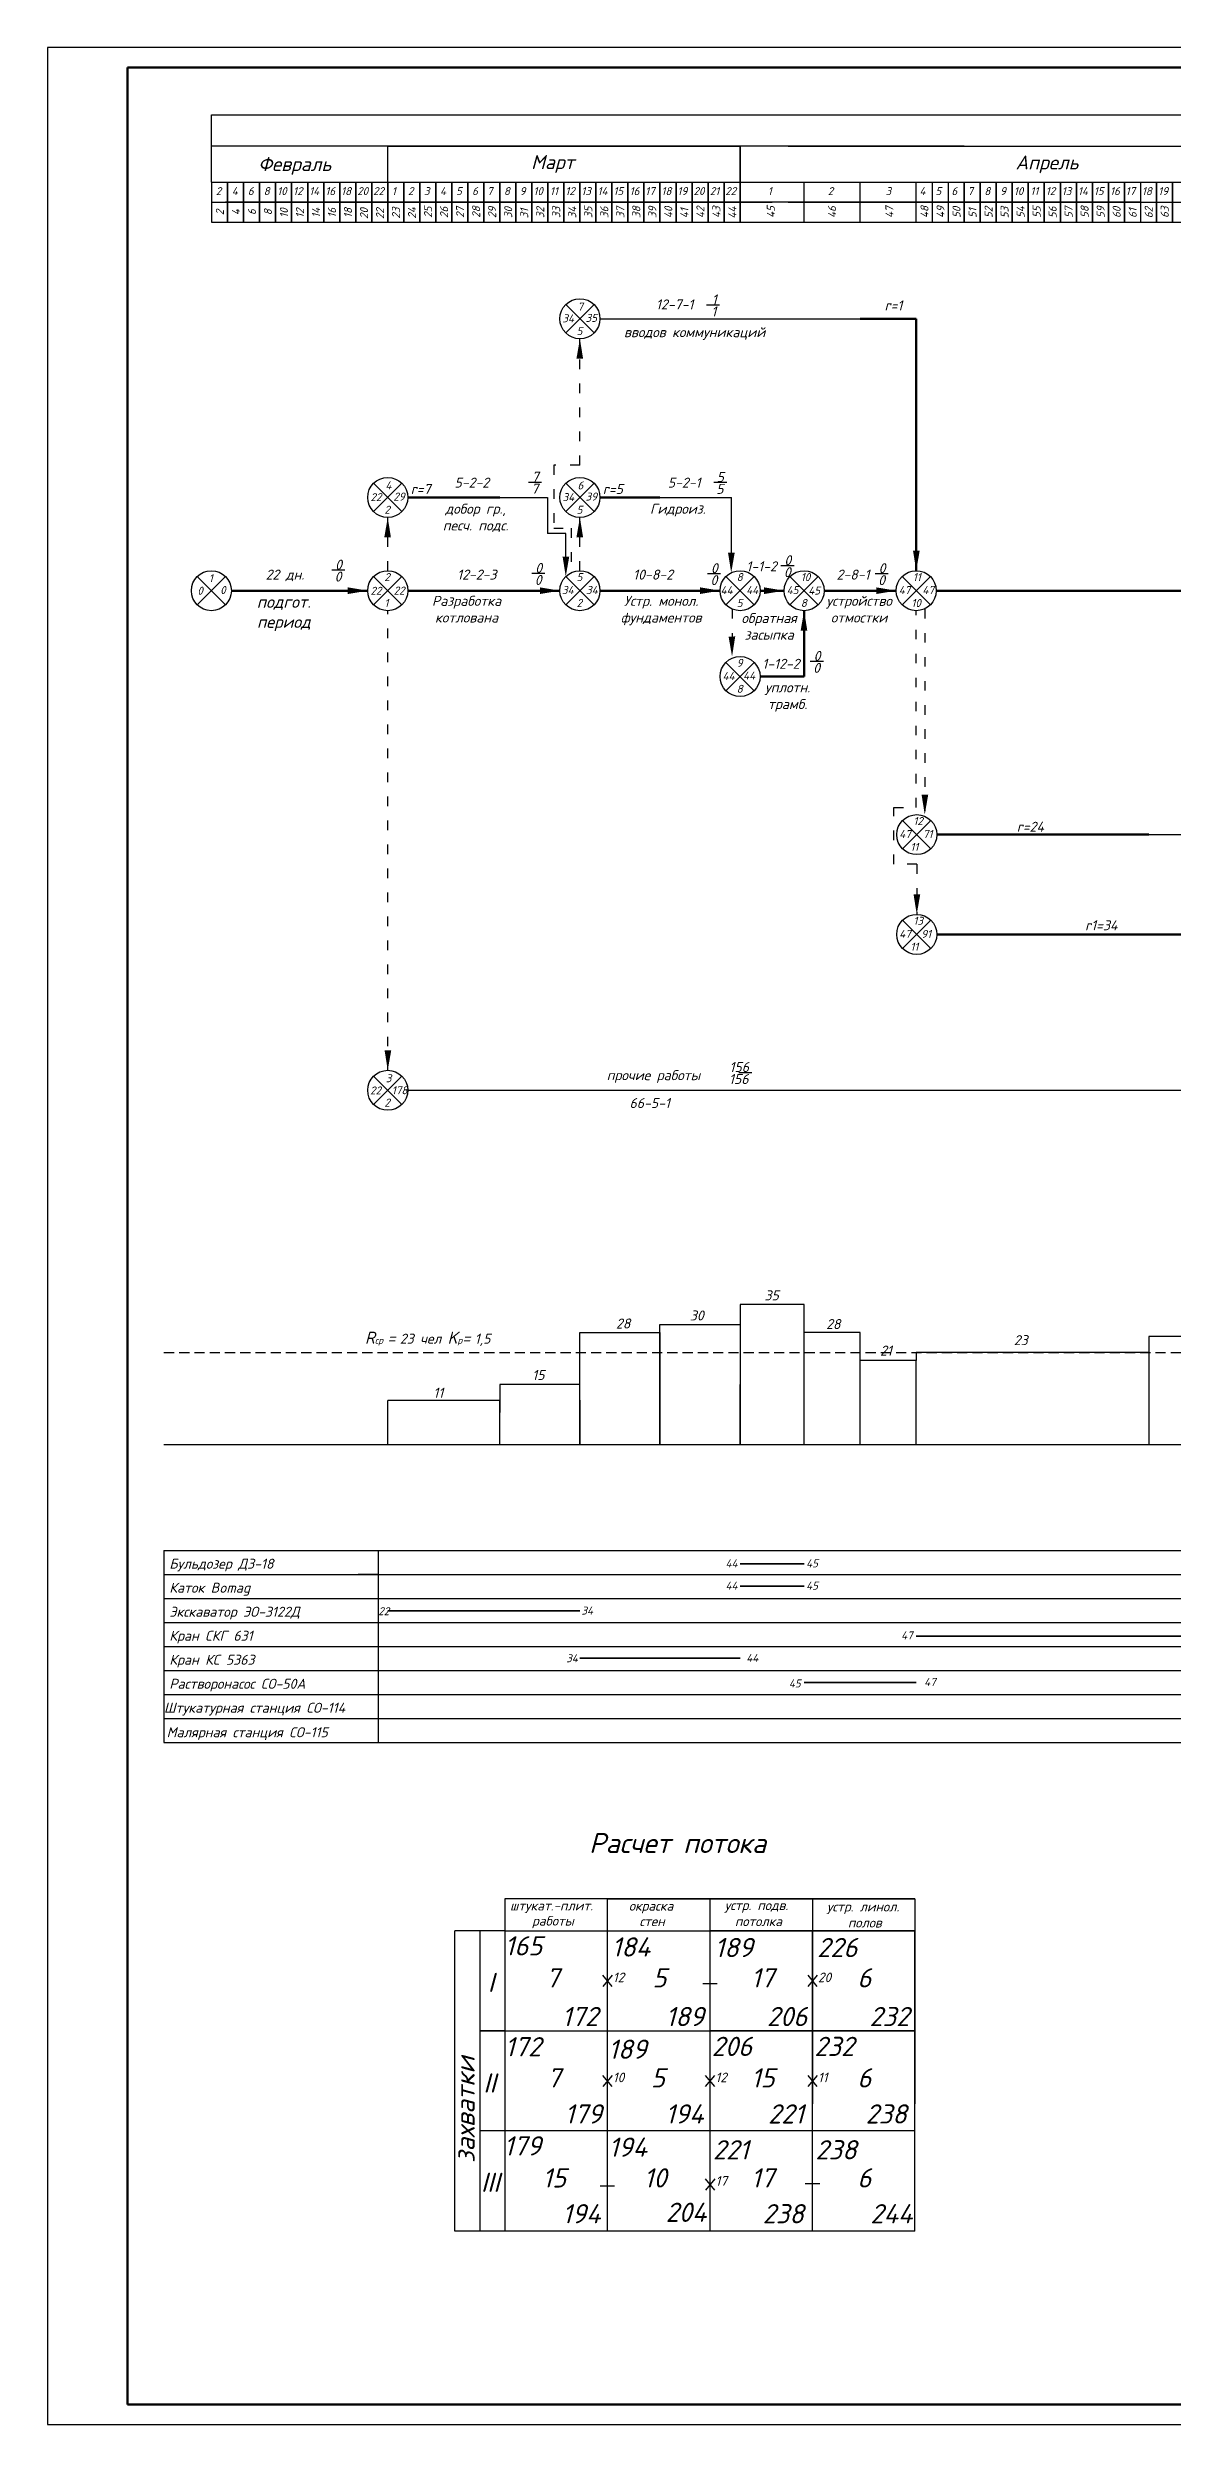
# Model space of a CAD drawing. Header units: millimetres. Extents: x -345369 to 252202, y 74562 to 424723.
# Drawn here: x -38149 to -10052, y 74562 to 133962 of the extents above; entities that cross this region are included whole.
import ezdxf

# ---------------------------------------------------------------- set-up
doc = ezdxf.new("R2010")
doc.units = ezdxf.units.MM
doc.linetypes.add('ACAD_ISO03W100', pattern=[30, 12, -18])
doc.linetypes.add('DASHEDX2', pattern=[38.1, 25.4, -12.7])
doc.layers.add('Основной [&]', color=7, linetype='Continuous', lineweight=18)
doc.layers.add('Рамка', color=7, linetype='Continuous', lineweight=25)
doc.styles.add('& 5_1', font='isocpeur.TTF', dxfattribs={"height": 5})
doc.styles.get("Standard").update_dxf_attribs({"font": 'isocpeur.TTF', "oblique": 15})
doc.styles.add('standart-наклонный', font='isocpeui.ttf', dxfattribs={"height": 3})

msp = doc.modelspace()

# ---------------------------------------------------------------- linework, layer by layer
at = {"color": 7, "lineweight": -2, "ltscale": 0.5}
for p, q in [((-34051.903141, 131500.284274), (-34051.903141, 132279.396232)), ((-29651.903141, 130601.790384), (-29651.903141, 131500.284274))]:
    msp.add_line(p, q, dxfattribs=at)
at = {"color": 7, "lineweight": 25, "ltscale": 0.5}
msp.add_line((-34051.903141, 132279.396232), (42121.15313, 132279.396232), dxfattribs=at)
at = {"color": 0, "lineweight": -2}
for p, q in [((-15251.903141, 131500.284274), (-34051.903141, 131500.284274)), ((-34051.903141, 130601.790384), (-34051.903141, 131500.284274)), ((-20851.903141, 130101.790384), (-33705.7906, 130101.790384)), ((-30211.626022, 129601.790384), (-26157.738564, 129601.790384)), ((-20211.626022, 129601.790384), (-16157.738564, 129601.790384))]:
    msp.add_line(p, q, dxfattribs=at)
for p, q in [((-29651.903141, 131500.284274), (-20851.903141, 131500.284274)), ((-20851.903141, 129601.790384), (-20851.903141, 131500.284274)), ((-20851.903141, 131500.284274), (-20851.903141, 130601.790384)), ((-34051.903141, 130601.790384), (-34051.903141, 129601.790384)), ((-34051.903141, 130601.790384), (-33651.903141, 130601.790384)), ((-34051.903141, 130101.790384), (-33651.903141, 130101.790384)), ((-33651.903141, 129601.790384), (-33651.903141, 130601.790384)), ((-33651.903141, 130601.790384), (-33651.903141, 129601.790384)), ((-33651.903141, 130601.790384), (-33251.903141, 130601.790384)), ((-33651.903141, 130101.790384), (-33251.903141, 130101.790384)), ((-33251.903141, 129601.790384), (-33251.903141, 130601.790384)), ((-33251.903141, 130601.790384), (-33251.903141, 129601.790384)), ((-33251.903141, 130601.790384), (-32851.903141, 130601.790384)), ((-33251.903141, 130101.790384), (-32851.903141, 130101.790384)), ((-32851.903141, 129601.790384), (-32851.903141, 130601.790384)), ((-32851.903141, 130601.790384), (-32851.903141, 129601.790384)), ((-32851.903141, 130601.790384), (-32451.903141, 130601.790384)), ((-32851.903141, 130101.790384), (-32451.903141, 130101.790384)), ((-32451.903141, 129601.790384), (-32451.903141, 130601.790384)), ((-32451.903141, 130601.790384), (-32451.903141, 129601.790384)), ((-32451.903141, 130601.790384), (-32051.903141, 130601.790384)), ((-32451.903141, 130101.790384), (-32051.903141, 130101.790384)), ((-32051.903141, 129601.790384), (-32051.903141, 130601.790384)), ((-32051.903141, 130601.790384), (-32051.903141, 129601.790384)), ((-32051.903141, 130601.790384), (-31651.903141, 130601.790384)), ((-32051.903141, 130101.790384), (-31651.903141, 130101.790384)), ((-31651.903141, 129601.790384), (-31651.903141, 130601.790384)), ((-31651.903141, 130601.790384), (-31651.903141, 129601.790384)), ((-31651.903141, 130601.790384), (-31251.903141, 130601.790384)), ((-31651.903141, 130101.790384), (-31251.903141, 130101.790384)), ((-31251.903141, 129601.790384), (-31251.903141, 130601.790384)), ((-31251.903141, 130601.790384), (-31251.903141, 129601.790384)), ((-31251.903141, 130601.790384), (-20851.903141, 130601.790384)), ((-31251.903141, 130101.790384), (-30851.903141, 130101.790384)), ((-30851.903141, 129601.790384), (-30851.903141, 130601.790384)), ((-30851.903141, 130601.790384), (-30851.903141, 129601.790384)), ((-30851.903141, 130601.790384), (-30451.903141, 130601.790384)), ((-30851.903141, 130101.790384), (-30451.903141, 130101.790384)), ((-30451.903141, 129601.790384), (-30451.903141, 130601.790384)), ((-30451.903141, 130601.790384), (-30451.903141, 129601.790384)), ((-30451.903141, 130101.790384), (-30051.903141, 130101.790384)), ((-30051.903141, 129601.790384), (-30051.903141, 130601.790384)), ((-30051.903141, 130601.790384), (-30051.903141, 129601.790384)), ((-30051.903141, 130101.790384), (-29651.903141, 130101.790384)), ((-29651.903141, 129601.790384), (-29651.903141, 130601.790384)), ((-29651.903141, 130601.790384), (-29651.903141, 129601.790384)), ((-29651.903141, 130101.790384), (-29251.903141, 130101.790384)), ((-29251.903141, 129601.790384), (-29251.903141, 130601.790384)), ((-29251.903141, 130601.790384), (-29251.903141, 129601.790384)), ((-29251.903141, 130101.790384), (-28851.903141, 130101.790384)), ((-28851.903141, 129601.790384), (-28851.903141, 130601.790384)), ((-28851.903141, 130601.790384), (-28851.903141, 129601.790384)), ((-28851.903141, 130101.790384), (-20851.903141, 130101.790384)), ((-28451.903141, 129601.790384), (-28451.903141, 130601.790384)), ((-28451.903141, 130601.790384), (-28451.903141, 129601.790384)), ((-28451.903141, 130101.790384), (-28051.903141, 130101.790384)), ((-28051.903141, 129601.790384), (-28051.903141, 130601.790384)), ((-28051.903141, 130601.790384), (-28051.903141, 129601.790384)), ((-28051.903141, 130101.790384), (-27651.903141, 130101.790384)), ((-27651.903141, 129601.790384), (-27651.903141, 130601.790384)), ((-27651.903141, 130601.790384), (-27651.903141, 129601.790384)), ((-27651.903141, 130101.790384), (-27251.903141, 130101.790384)), ((-27251.903141, 129601.790384), (-27251.903141, 130601.790384)), ((-27251.903141, 130601.790384), (-27251.903141, 129601.790384)), ((-27251.903141, 130101.790384), (-26851.903141, 130101.790384)), ((-26851.903141, 129601.790384), (-26851.903141, 130601.790384)), ((-26851.903141, 130601.790384), (-26851.903141, 129601.790384)), ((-26851.903141, 130101.790384), (-26451.903141, 130101.790384)), ((-26451.903141, 129601.790384), (-26451.903141, 130601.790384)), ((-26451.903141, 130601.790384), (-26451.903141, 129601.790384)), ((-26451.903141, 130101.790384), (-26051.903141, 130101.790384)), ((-26051.903141, 129601.790384), (-26051.903141, 130601.790384)), ((-26051.903141, 130601.790384), (-26051.903141, 129601.790384)), ((-26051.903141, 130101.790384), (-25651.903141, 130101.790384)), ((-25651.903141, 129601.790384), (-25651.903141, 130601.790384)), ((-25651.903141, 130601.790384), (-25651.903141, 129601.790384)), ((-25651.903141, 130101.790384), (-25251.903141, 130101.790384)), ((-25251.903141, 129601.790384), (-25251.903141, 130601.790384)), ((-25251.903141, 130601.790384), (-25251.903141, 129601.790384)), ((-25251.903141, 130101.790384), (-24851.903141, 130101.790384)), ((-24851.903141, 129601.790384), (-24851.903141, 130601.790384)), ((-24851.903141, 130601.790384), (-24851.903141, 129601.790384)), ((-24851.903141, 130101.790384), (-24451.903141, 130101.790384)), ((-24451.903141, 129601.790384), (-24451.903141, 130601.790384)), ((-24451.903141, 130601.790384), (-24451.903141, 129601.790384)), ((-24451.903141, 130101.790384), (-24051.903141, 130101.790384)), ((-24051.903141, 129601.790384), (-24051.903141, 130601.790384)), ((-24051.903141, 130601.790384), (-24051.903141, 129601.790384)), ((-24051.903141, 130101.790384), (-23651.903141, 130101.790384)), ((-23651.903141, 129601.790384), (-23651.903141, 130601.790384)), ((-23651.903141, 130601.790384), (-23651.903141, 129601.790384)), ((-23651.903141, 130101.790384), (-23251.903141, 130101.790384)), ((-23251.903141, 129601.790384), (-23251.903141, 130601.790384)), ((-23251.903141, 130601.790384), (-23251.903141, 129601.790384)), ((-23251.903141, 130101.790384), (-22851.903141, 130101.790384)), ((-22851.903141, 129601.790384), (-22851.903141, 130601.790384)), ((-22851.903141, 130601.790384), (-22851.903141, 129601.790384)), ((-22851.903141, 130101.790384), (-22451.903141, 130101.790384)), ((-22451.903141, 129601.790384), (-22451.903141, 130601.790384)), ((-22451.903141, 130601.790384), (-22451.903141, 129601.790384)), ((-22451.903141, 130101.790384), (-22051.903141, 130101.790384)), ((-22051.903141, 129601.790384), (-22051.903141, 130601.790384)), ((-22051.903141, 130601.790384), (-22051.903141, 129601.790384)), ((-22051.903141, 130101.790384), (-21651.903141, 130101.790384)), ((-21651.903141, 129601.790384), (-21651.903141, 130601.790384)), ((-21651.903141, 130601.790384), (-21651.903141, 129601.790384)), ((-21651.903141, 130101.790384), (-21251.903141, 130101.790384)), ((-21251.903141, 129601.790384), (-21251.903141, 130601.790384)), ((-21251.903141, 130601.790384), (-21251.903141, 129601.790384)), ((-21251.903141, 130101.790384), (-20851.903141, 130101.790384)), ((-20851.903141, 130601.790384), (-20851.903141, 129601.790384)), ((-20851.903141, 130601.790384), (-20851.903141, 129601.790384)), ((-20851.903141, 130101.790384), (-20451.903141, 130101.790384)), ((-20451.903141, 130101.790384), (-20051.903141, 130101.790384)), ((-19651.903141, 130101.790384), (-19251.903141, 130101.790384)), ((-19251.903141, 129601.790384), (-19251.903141, 130601.790384)), ((-19251.903141, 130101.790384), (-18851.903141, 130101.790384)), ((-17851.903141, 129601.790384), (-17851.903141, 130601.790384)), ((-16451.903141, 129601.790384), (-16451.903141, 130601.790384)), ((-16051.903141, 130601.790384), (-16051.903141, 129601.790384)), ((-15651.903141, 130601.790384), (-15651.903141, 129601.790384)), ((-15651.903141, 130101.790384), (-15251.903141, 130101.790384)), ((-15251.903141, 129601.790384), (-15251.903141, 130601.790384)), ((-15251.903141, 130601.790384), (-15251.903141, 129601.790384)), ((-15251.903141, 130101.790384), (-14851.903141, 130101.790384)), ((-14851.903141, 129601.790384), (-14851.903141, 130601.790384)), ((-14851.903141, 130601.790384), (-14851.903141, 129601.790384)), ((-14851.903141, 130101.790384), (-14451.903141, 130101.790384)), ((-14451.903141, 129601.790384), (-14451.903141, 130601.790384)), ((-14451.903141, 130601.790384), (-14451.903141, 129601.790384)), ((-14451.903141, 130101.790384), (-14051.903141, 130101.790384)), ((-14051.903141, 129601.790384), (-14051.903141, 130601.790384)), ((-14051.903141, 130601.790384), (-14051.903141, 129601.790384)), ((-14051.903141, 130101.790384), (-13651.903141, 130101.790384)), ((-13651.903141, 129601.790384), (-13651.903141, 130601.790384)), ((-13651.903141, 130601.790384), (-13651.903141, 129601.790384)), ((-13651.903141, 130101.790384), (-13251.903141, 130101.790384)), ((-13251.903141, 129601.790384), (-13251.903141, 130601.790384)), ((-13251.903141, 130601.790384), (-13251.903141, 129601.790384)), ((-13251.903141, 130101.790384), (-12851.903141, 130101.790384)), ((-12851.903141, 129601.790384), (-12851.903141, 130601.790384)), ((-12851.903141, 130601.790384), (-12851.903141, 129601.790384)), ((-12851.903141, 130101.790384), (-12451.903141, 130101.790384)), ((-12451.903141, 129601.790384), (-12451.903141, 130601.790384)), ((-12451.903141, 130601.790384), (-12451.903141, 129601.790384)), ((-12451.903141, 130101.790384), (-12051.903141, 130101.790384)), ((-12051.903141, 129601.790384), (-12051.903141, 130601.790384)), ((-12051.903141, 130601.790384), (-12051.903141, 129601.790384)), ((-34051.903141, 129601.790384), (-33651.903141, 129601.790384)), ((-33651.903141, 129601.790384), (-33251.903141, 129601.790384)), ((-33251.903141, 129601.790384), (-32851.903141, 129601.790384)), ((-32851.903141, 129601.790384), (-32451.903141, 129601.790384)), ((-32451.903141, 129601.790384), (-32051.903141, 129601.790384)), ((-32051.903141, 129601.790384), (-31651.903141, 129601.790384)), ((-31651.903141, 129601.790384), (-31251.903141, 129601.790384)), ((-31251.903141, 129601.790384), (-30851.903141, 129601.790384)), ((-30851.903141, 129601.790384), (-30451.903141, 129601.790384)), ((-30451.903141, 129601.790384), (-30051.903141, 129601.790384)), ((-30051.903141, 129601.790384), (-20851.903141, 129601.790384)), ((-26157.738564, 129601.790384), (-25757.738564, 129601.790384)), ((-25757.738564, 129601.790384), (-25357.738564, 129601.790384)), ((-25357.738564, 129601.790384), (-24957.738564, 129601.790384)), ((-24957.738564, 129601.790384), (-24557.738564, 129601.790384)), ((-24557.738564, 129601.790384), (-24157.738564, 129601.790384)), ((-24157.738564, 129601.790384), (-23757.738564, 129601.790384)), ((-23757.738564, 129601.790384), (-23357.738564, 129601.790384)), ((-23357.738564, 129601.790384), (-22957.738564, 129601.790384)), ((-22957.738564, 129601.790384), (-22557.738564, 129601.790384)), ((-22557.738564, 129601.790384), (-22157.738564, 129601.790384)), ((-22157.738564, 129601.790384), (-21757.738564, 129601.790384)), ((-21757.738564, 129601.790384), (-21357.738564, 129601.790384)), ((-21357.738564, 129601.790384), (-20957.738564, 129601.790384)), ((-14157.738564, 129601.790384), (-13757.738564, 129601.790384)), ((-13757.738564, 129601.790384), (-13357.738564, 129601.790384)), ((-13357.738564, 129601.790384), (-12957.738564, 129601.790384)), ((-12957.738564, 129601.790384), (-12557.738564, 129601.790384)), ((-12557.738564, 129601.790384), (-12157.738564, 129601.790384)), ((-24351.903141, 127184.379157), (-16451.903141, 127184.379157)), ((-21069.279933, 121337.411803), (-21069.279933, 122718.756441)), ((-25201.753661, 121814.167445), (-25661.834273, 121814.167445)), ((-25201.753661, 121242.496931), (-25201.753661, 121814.167445)), ((-24351.903141, 120388.707245), (-21338.921248, 120388.707245)), ((-15938.809919, 111799.205623), (2920.614126, 111799.205623)), ((-29151.903141, 107903.452114), (36879.284883, 107903.452114)), ((-20851.903141, 102547.890798), (-20851.903141, 100547.890798)), ((-19251.903141, 102547.890798), (-20851.903141, 102547.890798)), ((-19251.903141, 99047.890798), (-19251.903141, 102547.890798)), ((-19251.903141, 102347.890798), (-19251.903141, 102447.890798)), ((-17851.903141, 101847.890798), (-19251.903141, 101847.890798)), ((-17851.903141, 99047.890798), (-17851.903141, 101847.890798)), ((-8344.645342, 101748.080789), (-10638.809919, 101748.080789)), ((-10638.809919, 101748.080789), (-10638.809919, 101348.080789)), ((-16451.903141, 101147.890798), (-17851.903141, 101147.890798)), ((-10638.809919, 101348.080789), (-16451.903141, 101348.080789)), ((-16451.903141, 101348.080789), (-16451.903141, 101147.890798)), ((-16451.903141, 99047.890798), (-16451.903141, 101147.890798)), ((-10638.809919, 101348.080789), (-10638.809919, 99047.890798)), ((-24851.903141, 100547.890798), (-26851.903141, 100547.890798)), ((-26851.903141, 100547.890798), (-26851.903141, 99847.890798)), ((-20851.903141, 99047.890798), (-20851.903141, 100547.890798)), ((-20851.903141, 100547.890798), (-20851.903141, 99047.890798)), ((-26851.903141, 100147.890798), (-29651.903141, 100147.890798)), ((-26851.903141, 99047.890798), (-26851.903141, 100147.890798)), ((-26851.903141, 99047.890798), (-26851.903141, 99847.890798)), ((-35241.527304, 96400.745427), (-35241.527304, 91600.745427)), ((-35241.527304, 96400.745427), (43199.521579, 96400.745427)), ((-29888.361189, 96400.745427), (-29888.361189, 92800.745427)), ((-35241.527304, 95800.745427), (43199.521579, 95800.745427)), ((-29888.361189, 95800.745427), (-30388.361189, 95800.745427)), ((-35241.527304, 95200.745427), (43199.521579, 95200.745427)), ((-35241.527304, 94600.745427), (43199.521579, 94600.745427)), ((-35241.527304, 94000.745427), (43199.521579, 94000.745427)), ((-35241.527304, 93400.745427), (43199.521579, 93400.745427)), ((-35241.527304, 93400.745427), (43199.521579, 93400.745427)), ((-35241.527304, 92800.745427), (43199.521579, 92800.745427)), ((-35241.527304, 92800.745427), (43199.521579, 92800.745427)), ((-29888.361189, 92800.745427), (-29888.361189, 91600.745427)), ((-35241.527304, 92200.745427), (43199.521579, 92200.745427)), ((-35241.527304, 91600.745427), (43199.521579, 91600.745427))]:
    msp.add_line(p, q)
at = {"lineweight": 25}
for p, q in [((-19651.903141, 131500.284274), (42121.15313, 131500.284274)), ((-14051.903141, 131500.284274), (-5251.903141, 131500.284274)), ((-10451.903141, 131500.284274), (-1651.903141, 131500.284274)), ((-22051.903141, 130601.790384), (8521.15313, 130601.790384)), ((-19651.903141, 130101.790384), (-11651.903141, 130101.790384)), ((-18851.903141, 130101.790384), (-10851.903141, 130101.790384)), ((-12051.903141, 130101.790384), (-11651.903141, 130101.790384)), ((-11651.903141, 129601.790384), (-11651.903141, 130601.790384)), ((-11651.903141, 130601.790384), (-11651.903141, 129601.790384)), ((-11651.903141, 130101.790384), (-11251.903141, 130101.790384)), ((-11651.903141, 130101.790384), (-11251.903141, 130101.790384)), ((-11251.903141, 129601.790384), (-11251.903141, 130601.790384)), ((-11251.903141, 130601.790384), (-11251.903141, 129601.790384)), ((-11251.903141, 129601.790384), (-11251.903141, 130601.790384)), ((-11251.903141, 130601.790384), (-11251.903141, 129601.790384)), ((-11251.903141, 130101.790384), (-10851.903141, 130101.790384)), ((-11251.903141, 130101.790384), (-10851.903141, 130101.790384)), ((-10851.903141, 130601.790384), (-10851.903141, 129601.790384)), ((-10851.903141, 130101.790384), (-10451.903141, 130101.790384)), ((-10451.903141, 129601.790384), (-10451.903141, 130601.790384)), ((-10451.903141, 130601.790384), (-10451.903141, 129601.790384)), ((-10451.903141, 130101.790384), (-10051.903141, 130101.790384)), ((-10051.903141, 129601.790384), (-10051.903141, 130601.790384)), ((-10051.903141, 130601.790384), (-10051.903141, 129601.790384)), ((-10051.903141, 130101.790384), (-9651.903141, 130101.790384)), ((-20851.903141, 129601.790384), (-10851.903141, 129601.790384)), ((-12157.738564, 129601.790384), (-11757.738564, 129601.790384)), ((-11757.738564, 129601.790384), (-11357.738564, 129601.790384)), ((-11357.738564, 129601.790384), (-10957.738564, 129601.790384)), ((-11357.738564, 129601.790384), (-10957.738564, 129601.790384)), ((-11224.959412, 129601.790384), (2321.15313, 129601.790384)), ((-10957.738564, 129601.790384), (-10557.738564, 129601.790384)), ((-10957.738564, 129601.790384), (-10557.738564, 129601.790384)), ((-10557.738564, 129601.790384), (-10157.738564, 129601.790384)), ((-10157.738564, 129601.790384), (-8851.903141, 129601.790384)), ((-16482.804073, 87693.786633), (-26729.7432, 87693.786633)), ((-24168.008418, 87693.786633), (-26729.7432, 87693.786633)), ((-26729.7432, 87693.786633), (-26729.7432, 79396.216483)), ((-26729.7432, 87693.786633), (-26729.7432, 79396.216483)), ((-24168.008418, 87693.786633), (-24168.008418, 79396.216483)), ((-24168.008418, 87693.786633), (-16482.804073, 87693.786633)), ((-21606.273637, 87693.786633), (-21606.273637, 83011.273842)), ((-19044.538855, 87693.786633), (-19044.538855, 82573.896162)), ((-16482.804073, 87693.786633), (-16482.804073, 82573.896162)), ((-26729.7432, 86896.216483), (-27972.48879, 86896.216483)), ((-26729.7432, 86896.216483), (-27972.48879, 86896.216483)), ((-27972.48879, 79396.216483), (-27972.48879, 86896.216483)), ((-27351.115995, 86896.216483), (-27351.115995, 79396.216483)), ((-26729.7432, 86896.216483), (-26729.7432, 84396.216483)), ((-16482.804073, 86896.216483), (-21606.273637, 86896.216483)), ((-21606.273637, 86896.216483), (-21606.273637, 84396.216483)), ((-19044.538855, 84396.216483), (-19044.538855, 86896.216483)), ((-16482.804073, 84396.216483), (-16482.804073, 86896.216483)), ((-24285.580089, 85786.280106), (-24054.65788, 85506.152859)), ((-24050.436748, 85786.280106), (-24281.358956, 85506.152859)), ((-21785.681899, 85579.782084), (-21422.644242, 85579.782084)), ((-19162.110525, 85786.280106), (-18931.188317, 85506.152859)), ((-18926.967185, 85786.280106), (-19157.889393, 85506.152859)), ((-26729.7432, 84396.216483), (-27351.115995, 84396.216483)), ((-27351.115995, 84396.216483), (-26729.7432, 84396.216483)), ((-26729.7432, 84396.216483), (-16482.804073, 84396.216483)), ((-16482.804073, 84396.216483), (-21606.273637, 84396.216483)), ((-21606.273637, 84396.216483), (-21606.273637, 81896.216483)), ((-19044.538855, 81896.216483), (-19044.538855, 84396.216483)), ((-16482.804073, 81896.216483), (-16482.804073, 84396.216483)), ((-24285.580089, 83286.280106), (-24054.65788, 83006.152859)), ((-24050.436748, 83286.280106), (-24281.358956, 83006.152859)), ((-21723.845307, 83286.280106), (-21492.923098, 83006.152859)), ((-21488.701966, 83286.280106), (-21719.624175, 83006.152859)), ((-19162.110525, 83286.280106), (-18931.188317, 83006.152859)), ((-18926.967185, 83286.280106), (-19157.889393, 83006.152859)), ((-26729.7432, 81896.216483), (-27351.115995, 81896.216483)), ((-16482.804073, 81896.216483), (-26729.7432, 81896.216483)), ((-21606.273637, 81896.216483), (-21606.273637, 79396.216483)), ((-19044.538855, 79396.216483), (-19044.538855, 81896.216483)), ((-16482.804073, 79396.216483), (-16482.804073, 81896.216483)), ((-24349.527247, 80525.189259), (-23986.489589, 80525.189259)), ((-21719.624175, 80700.577084), (-21488.701966, 80420.449837)), ((-21484.480834, 80700.577084), (-21715.403043, 80420.449837)), ((-19223.947118, 80579.782084), (-18860.90946, 80579.782084)), ((-16482.804073, 79396.216483), (-27972.48879, 79396.216483)), ((-26729.7432, 79396.216483), (-27351.115995, 79396.216483))]:
    msp.add_line(p, q, dxfattribs=at)
at = {"color": 0, "lineweight": 25}
for p, q in [((-11651.903141, 130101.790384), (-24505.7906, 130101.790384)), ((-10851.903141, 130101.790384), (-23705.7906, 130101.790384)), ((-29651.903141, 99061.890798), (-29651.903141, 99847.890798)), ((-29651.903141, 99047.890798), (-29651.903141, 99061.890798))]:
    msp.add_line(p, q, dxfattribs=at)
at = {"color": 7}
for p, q in [((-25205.456532, 126830.825767), (-24498.349751, 127537.932548)), ((-25205.456532, 127537.932548), (-24498.349751, 126830.825767)), ((-21361.595955, 127525.889238), (-21688.780666, 127525.889238)), ((-30005.456532, 122365.203051), (-29298.349751, 123072.309832)), ((-30005.456532, 123072.309832), (-29298.349751, 122365.203051)), ((-25809.868011, 123095.791273), (-26137.052722, 123095.791273)), ((-25205.456532, 122365.203051), (-24498.349751, 123072.309832)), ((-25205.456532, 123072.309832), (-24498.349751, 122365.203051)), ((-21182.769113, 123091.462463), (-21509.953824, 123091.462463)), ((-34411.291954, 120035.153854), (-33704.185173, 120742.260635)), ((-34411.291954, 120742.260635), (-33704.185173, 120035.153854)), ((-30724.50081, 120899.499918), (-31051.685521, 120899.499918)), ((-30005.456532, 120035.153854), (-29298.349751, 120742.260635)), ((-30005.456532, 120742.260635), (-29298.349751, 120035.153854)), ((-25725.82239, 120815.466713), (-26053.007101, 120815.466713)), ((-25205.456532, 120035.153854), (-24498.349751, 120742.260635)), ((-25205.456532, 120742.260635), (-24498.349751, 120035.153854)), ((-21337.093859, 120809.941753), (-21664.278571, 120809.941753)), ((-21205.456532, 120035.153854), (-20498.349751, 120742.260635)), ((-21205.456532, 120742.260635), (-20498.349751, 120035.153854)), ((-19503.659536, 121009.4095), (-19830.844247, 121009.4095)), ((-19605.456532, 120035.153854), (-18898.349751, 120742.260635)), ((-19605.456532, 120742.260635), (-18898.349751, 120035.153854)), ((-17148.588818, 120809.941753), (-17475.773529, 120809.941753)), ((-16805.456532, 120035.153854), (-16098.349751, 120742.260635)), ((-16805.456532, 120742.260635), (-16098.349751, 120035.153854)), ((-21205.456532, 117889.73294), (-20498.349751, 118596.839721)), ((-21205.456532, 118596.839721), (-20498.349751, 117889.73294)), ((-18771.418906, 118618.289143), (-19098.603617, 118618.289143)), ((-16792.36331, 113938.814235), (-16085.256529, 114645.921017)), ((-16792.36331, 114645.921017), (-16085.256529, 113938.814235)), ((-16792.36331, 111445.652232), (-16085.256529, 112152.759013)), ((-16792.36331, 112152.759013), (-16085.256529, 111445.652232)), ((-30005.456532, 107549.898723), (-29298.349751, 108257.005504)), ((-30005.456532, 108257.005504), (-29298.349751, 107549.898723)), ((-20557.454609, 108343.848815), (-20884.63932, 108343.848815))]:
    msp.add_line(p, q, dxfattribs=at)
at = {"color": 7, "lineweight": 50, "ltscale": 0.5}
for p, q in [((-17851.903141, 127184.379157), (-16451.903141, 127184.379157)), ((-16451.903141, 127184.379157), (-16451.903141, 120888.707245)), ((-29151.903141, 122718.756441), (-26851.903141, 122718.756441)), ((-24351.903141, 122718.756441), (-22851.903141, 122718.756441)), ((-15938.809919, 114292.367626), (-10638.809919, 114292.367626)), ((-15938.817846, 111796.390125), (-8344.645342, 111799.205623))]:
    msp.add_line(p, q, dxfattribs=at)
at = {"color": 7, "linetype": 'ACAD_ISO03W100', "ltscale": 20}
for p, q in [((-24851.903141, 123525.542316), (-24851.903141, 126684.379157)), ((-24851.903141, 123525.542316), (-25507.404957, 123525.542316)), ((-25507.404957, 123525.542316), (-25507.404957, 121952.040288)), ((-29651.903141, 120888.707245), (-29651.903141, 122218.756441)), ((-25507.404957, 121952.040288), (-25072.946951, 121952.040288)), ((-25072.946951, 121952.040288), (-25072.946951, 120837.19318)), ((-24851.903141, 120888.707245), (-24851.903141, 122218.756441)), ((-29650.484335, 108403.452114), (-29650.484335, 119888.709258)), ((-16451.84956, 114974.410784), (-16451.84956, 119888.707247)), ((-16238.809919, 119930.279617), (-16238.809919, 114792.367626)), ((-17008.240562, 113553.694211), (-17008.240562, 114974.410784)), ((-17008.240562, 114974.410784), (-16453.268365, 114974.410784)), ((-16438.809919, 113553.694211), (-17008.240562, 113553.694211)), ((-16438.809919, 113553.694211), (-16438.809919, 112299.205623))]:
    msp.add_line(p, q, dxfattribs=at)
at = {"color": 7, "lineweight": 25}
for p, q in [((-29151.903141, 122718.756441), (-25661.834273, 122718.756441)), ((-25661.834273, 122718.756441), (-25661.834273, 121814.167445)), ((-24351.903141, 122718.756441), (-21069.279933, 122718.756441)), ((-14351.903141, 114292.537684), (4803.687221, 114292.537684))]:
    msp.add_line(p, q, dxfattribs=at)
at = {"color": 1, "lineweight": 50}
for p, q in [((-33557.738564, 120388.707245), (-30151.903141, 120388.707245)), ((-29151.903141, 120388.707245), (-25351.903141, 120388.707245)), ((-24351.903141, 120388.707245), (-21338.921248, 120388.707245)), ((-20351.903141, 120388.707245), (-19751.903141, 120388.707245)), ((-18751.903141, 120388.707245), (-16951.903141, 120388.707245)), ((-15951.903141, 120388.707245), (2421.15313, 120388.707245)), ((-19251.903141, 118243.286331), (-19251.903141, 119888.707245)), ((-20351.903141, 118243.286331), (-19251.903141, 118243.286331))]:
    msp.add_line(p, q, dxfattribs=at)
at = {"color": 7, "lineweight": 50}
msp.add_line((-30556.470523, 120388.707245), (-30151.903141, 120388.707245), dxfattribs=at)
at = {"color": 1, "linetype": 'ACAD_ISO03W100', "ltscale": 20}
msp.add_line((-21051.903141, 119930.449675), (-21051.903141, 118743.286331), dxfattribs=at)
at = {"color": 7, "linetype": 'DASHEDX2', "lineweight": 25, "ltscale": 10}
msp.add_line((-35241.527304, 101348.080789), (43199.521579, 101348.080789), dxfattribs=at)
at = {"color": 7, "lineweight": -2}
msp.add_line((-35241.527304, 99047.890798), (43199.521579, 99047.890798), dxfattribs=at)
at = {"color": 0, "lineweight": 35}
msp.add_line((-29651.903141, 94894.74318), (-24851.903141, 94894.74318), dxfattribs=at)
at = {"color": 7}
for centre in [(-24851.903141, 127184.379157), (-29651.903141, 122718.756441), (-24851.903141, 122718.756441), (-34057.738564, 120388.707245), (-29651.903141, 120388.707245), (-24851.903141, 120388.707245), (-20851.903141, 120388.707245), (-19251.903141, 120388.707245), (-16451.903141, 120388.707245), (-20851.903141, 118243.286331), (-16438.809919, 114292.367626), (-16438.809919, 111799.205623), (-29651.903141, 107903.452114)]:
    msp.add_circle(centre, 500, dxfattribs=at)
for points in [[(-24772.233296, 126183.525717), (-24938.978728, 126184.760007), (-24851.903141, 126684.379157)], [(-29572.233296, 121717.903001), (-29738.978728, 121719.137291), (-29651.903141, 122218.756441)], [(-24772.233296, 121717.903001), (-24938.978728, 121719.137291), (-24851.903141, 122218.756441)], [(-25285.126377, 121243.114076), (-25118.380945, 121241.879785), (-25205.456532, 120742.260635)], [(-21152.652649, 121338.028948), (-20985.907217, 121336.794658), (-21072.982804, 120837.175507)], [(-16531.572987, 121389.560685), (-16364.827555, 121388.326395), (-16451.903141, 120888.707245)], [(-30652.153141, 120472.082245), (-30652.153141, 120305.332245), (-30151.903141, 120388.707245)], [(-25852.153141, 120472.082245), (-25852.153141, 120305.332245), (-25351.903141, 120388.707245)], [(-21852.153141, 120472.082245), (-21852.153141, 120305.332245), (-21351.903141, 120388.707245)], [(-20252.153141, 120472.082245), (-20252.153141, 120305.332245), (-19751.903141, 120388.707245)], [(-17452.153141, 120472.082245), (-17452.153141, 120305.332245), (-16951.903141, 120388.707245)], [(-19172.233296, 119387.853804), (-19338.978728, 119389.088094), (-19251.903141, 119888.707245)], [(-20972.233296, 119244.139771), (-21138.978728, 119242.905481), (-21051.903141, 118743.286331)], [(-16318.479765, 115293.221066), (-16151.734333, 115291.986776), (-16238.809919, 114792.367626)], [(-16518.479765, 112800.059063), (-16351.734333, 112798.824773), (-16438.809919, 112299.205623)], [(-29731.572987, 108904.305554), (-29564.827555, 108903.071264), (-29651.903141, 108403.452114)]]:
    msp.add_solid(points, dxfattribs=at)
at = {"layer": 'Основной [&]', "lineweight": 25}
for p, q in [((-24851.903141, 99047.890798), (-24851.903141, 101847.890798)), ((-24851.903141, 101847.890798), (-22851.903141, 101847.890798)), ((-22851.903141, 99047.890798), (-22851.903141, 102047.890798)), ((-22851.903141, 102047.890798), (-20851.903141, 102047.890798)), ((-22851.903141, 101847.890798), (-22851.903141, 99047.890798)), ((-20851.903141, 102047.890798), (-20851.903141, 99047.890798)), ((-20851.903141, 99047.890798), (-20851.903141, 100447.890798)), ((-29651.903141, 99061.890798), (-29651.903141, 100147.890798)), ((-24851.903141, 100161.890798), (-24851.903141, 99047.890798)), ((-24851.903141, 99047.890798), (-24851.903141, 99080.890798)), ((-24851.903141, 99047.890798), (-24851.903141, 99075.890798)), ((-22851.903141, 99047.890798), (-22851.750674, 99079.890435)), ((-26729.7432, 86896.216483), (-16482.804073, 86896.216483))]:
    msp.add_line(p, q, dxfattribs=at)
at = {"layer": 'Основной [&]', "lineweight": 35}
for p, q in [((-20851.903141, 96066.504766), (-19251.903141, 96066.504766)), ((-20851.903141, 95509.248831), (-19251.903141, 95509.248831)), ((-16451.903141, 94259.026431), (2921.15313, 94259.026431)), ((-24851.903141, 93715.867691), (-20851.903141, 93715.867691)), ((-19251.903141, 93107.060868), (-16451.903141, 93107.060868))]:
    msp.add_line(p, q, dxfattribs=at)
at = {"layer": 'Рамка', "color": 0, "linetype": 'Continuous', "lineweight": 30}
for p, q in [((45950.893395, 133962.153388), (-38149.106605, 133962.153388)), ((-38149.106605, 133962.153388), (-38149.106605, 74562.153388)), ((-38149.106605, 74562.153388), (45950.893395, 74562.153388))]:
    msp.add_line(p, q, dxfattribs=at)
at = {"layer": 'Рамка', "color": 0, "linetype": 'Continuous', "lineweight": 50}
for p, q in [((-36149.106605, 133462.153388), (-36149.106605, 75062.153388)), ((45450.893395, 133462.153388), (-36149.106605, 133462.153388)), ((-36149.106605, 75062.153388), (45450.893395, 75062.153388))]:
    msp.add_line(p, q, dxfattribs=at)

# ---------------------------------------------------------------- texts
at = {"lineweight": -2, "style": 'standart-наклонный'}
for s, p in [('2', (-33947.099719, 130273.940598)), ('4', (-33548.614871, 130273.940598)), ('6', (-33145.811841, 130273.940598)), ('8', (-32751.569416, 130273.940598)), ('10', (-32413.766386, 130273.940598)), ('12', (-32017.326992, 130273.940598)), ('14', (-31613.463356, 130273.940598)), ('16', (-31211.417901, 130273.940598)), ('18', (-30817.326992, 130273.940598)), ('20', (-30416.039113, 130273.940598)), ('22', (-30019.599719, 130273.940598)), ('1', (-29549.372447, 130273.940598)), ('2', (-29147.099719, 130273.940598)), ('3', (-28747.023962, 130273.940598)), ('4', (-28348.614871, 130273.940598)), ('5', (-27946.417901, 130273.940598)), ('6', (-27545.811841, 130273.940598)), ('7', (-27171.872447, 130273.940598)), ('8', (-26751.569416, 130273.940598)), ('9', (-26357.326992, 130273.940598)), ('10', (-26013.766386, 130273.940598)), ('11', (-25601.114871, 130273.940598)), ('12', (-25217.326992, 130273.940598)), ('13', (-24817.251234, 130273.940598)), ('14', (-24413.463356, 130273.940598)), ('15', (-24016.645174, 130273.940598)), ('16', (-23611.417901, 130273.940598)), ('17', (-23221.796689, 130273.940598)), ('18', (-22817.326992, 130273.940598)), ('19', (-22417.175477, 130273.940598)), ('20', (-22016.039113, 130273.940598)), ('21', (-21607.564165, 130273.940598)), ('22', (-21223.776286, 130273.940598)), ('1', (-20160.172638, 130273.940598)), ('2', (-18661.550283, 130273.940598)), ('3', (-17218.234408, 130273.940598)), ('4', (-16371.872447, 130273.940598)), ('5', (-15971.872447, 130273.940598)), ('6', (-15571.872447, 130273.940598)), ('7', (-15171.872447, 130273.940598)), ('8', (-14751.569416, 130273.940598)), ('9', (-14357.326992, 130273.940598)), ('10', (-14013.766386, 130273.940598)), ('11', (-13601.114871, 130273.940598)), ('12', (-13217.326992, 130273.940598)), ('13', (-12817.251234, 130273.940598)), ('14', (-12413.463356, 130273.940598))]:
    msp.add_text(s, height=200, dxfattribs=at).set_placement(p)
at = {"lineweight": 25, "style": 'standart-наклонный'}
for s, height, p in [('15', 200, (-12016.645174, 130273.940598)), ('16', 200, (-11611.417901, 130273.940598)), ('17', 200, (-11221.796689, 130273.940598)), ('18', 200, (-10817.175477, 130273.940598)), ('19', 200, (-10407.564165, 130273.940598)), ('165', 480.24, (-26731.109599, 86284.242431)), ('184', 480.24, (-24059.232106, 86254.620975)), ('189', 480.24, (-21488.364471, 86240.583061)), ('226', 480.24, (-18926.629689, 86240.583061)), ('I', 480.24, (-27152.312284, 85370.256687)), ('7', 480.24, (-25702.021976, 85483.786008)), ('12', 240.12, (-24029.794847, 85614.301808)), ('5', 480.24, (-23039.919323, 85483.786008)), ('17', 480.24, (-20578.552412, 85483.786008)), ('20', 240.12, (-18906.325283, 85614.301808)), ('6', 480.24, (-17923.498142, 85483.786008)), ('172', 480.24, (-25302.355521, 84516.40276)), ('189', 480.24, (-22710.580388, 84516.40276)), ('206', 480.24, (-20180.868964, 84516.40276)), ('232', 480.24, (-17619.134182, 84516.40276)), ('172', 480.24, (-26724.857951, 83761.774054)), ('189', 480.24, (-24143.523435, 83699.587553)), ('206', 480.24, (-21557.616996, 83770.586366)), ('232', 480.24, (-18995.882214, 83770.586366)), ('II', 480.24, (-27265.114402, 82856.170256)), ('7', 480.24, (-25671.643158, 82983.786008)), ('10', 240.12, (-24029.794847, 83114.301808)), ('5', 480.24, (-23078.847868, 82983.786008)), ('12', 240.12, (-21468.060065, 83114.301808)), ('15', 480.24, (-20578.552412, 82983.786008)), ('11', 240.12, (-18906.325283, 83114.301808)), ('6', 480.24, (-17923.498142, 82983.786008)), ('179', 480.24, (-25232.50987, 82082.13037)), ('194', 480.24, (-22718.441465, 82082.13037)), ('221', 480.24, (-20153.76091, 82082.13037)), ('238', 480.24, (-17715.749298, 82082.13037)), ('179', 480.24, (-26751.602929, 81283.627597)), ('194', 480.24, (-24132.163797, 81252.465371)), ('221', 480.24, (-21530.510135, 81186.670786)), ('238', 480.24, (-18968.775354, 81186.670786)), ('III', 480.24, (-27323.919215, 80373.880428)), ('15', 480.24, (-25788.291955, 80483.786008)), ('10', 480.24, (-23256.935992, 80483.786008)), ('17', 480.24, (-20578.552412, 80483.786008)), ('6', 480.24, (-17923.498142, 80483.786008)), ('17', 240.12, (-21463.838933, 80528.598787)), ('194', 480.24, (-25292.79249, 79588.560666)), ('204', 480.24, (-22711.160555, 79624.208224)), ('238', 480.24, (-20287.511731, 79588.560666)), ('244', 480.24, (-17597.147145, 79588.560666))]:
    msp.add_text(s, height=height, dxfattribs=at).set_placement(p)
at = {"lineweight": -2, "style": 'standart-наклонный'}
for s, p in [('2', (-33744.999453, 129774.549701)), ('4', (-33344.999453, 129773.03455)), ('6', (-32944.999453, 129775.83758)), ('8', (-32544.999453, 129770.080004)), ('10', (-32144.999453, 129707.883035)), ('12', (-31744.999453, 129704.322429)), ('14', (-31344.999453, 129708.186065)), ('16', (-30944.999453, 129710.23152)), ('18', (-30544.999453, 129704.322429)), ('20', (-30144.999453, 129678.592896)), ('22', (-29744.999453, 129675.03229)), ('23', (-29344.999453, 129687.049701)), ('24', (-28944.999453, 129686.367883)), ('25', (-28544.999453, 129705.610307)), ('26', (-28144.999453, 129702.049701)), ('27', (-27743.348184, 129704.473944)), ('28', (-27343.348184, 129706.519398)), ('29', (-26943.348184, 129700.610307)), ('30', (-26543.348184, 129699.549701)), ('31', (-26143.348184, 129695.989095)), ('32', (-25743.348184, 129699.852732)), ('33', (-25343.348184, 129701.898186)), ('34', (-24943.348184, 129695.989095)), ('35', (-24543.348184, 129702.049701)), ('36', (-24143.348184, 129702.049701)), ('37', (-23743.348184, 129702.049701)), ('38', (-23343.348184, 129702.049701)), ('39', (-22943.348184, 129702.049701)), ('40', (-22543.348184, 129699.701217)), ('41', (-22143.348184, 129696.14061)), ('42', (-21743.348184, 129700.004247)), ('43', (-21343.348184, 129702.049701)), ('44', (-20944.999453, 129686.367883)), ('45', (-19983.495295, 129705.610307)), ('46', (-18452.312231, 129702.049701)), ('47', (-17021.861307, 129702.049701)), ('48', (-16144.999453, 129702.049701)), ('49', (-15744.999453, 129702.049701)), ('50', (-15344.999453, 129702.049701)), ('51', (-14944.999453, 129702.049701)), ('52', (-14544.999453, 129700.989095)), ('53', (-14144.999453, 129697.428489)), ('54', (-13744.999453, 129701.292126)), ('55', (-13344.999453, 129703.33758)), ('56', (-12944.999453, 129697.428489)), ('57', (-12544.999453, 129702.049701)), ('58', (-12144.999453, 129702.049701))]:
    msp.add_text(s, height=200, rotation=90, dxfattribs=at).set_placement(p)
at = {"lineweight": 25, "style": 'standart-наклонный'}
for s, height, p in [('59', 200, (-11744.999453, 129702.049701)), ('60', 200, (-11344.999453, 129702.049701)), ('61', 200, (-10944.999453, 129702.049701)), ('62', 200, (-10544.999453, 129697.580004)), ('63', 200, (-10144.999453, 129703.489095)), ('захватки', 480.24, (-27479.993748, 81098.701811))]:
    msp.add_text(s, height=height, rotation=90, dxfattribs=at).set_placement(p)
at = {"color": 7, "lineweight": 25, "style": 'standart-наклонный'}
for s, p in [('35', (-20241.286817, 102654.1072)), ('28', (-23952.367357, 101950.383895)), ('30', (-22106.211403, 102151.162572)), ('28', (-18702.781442, 101936.73108)), ('23', (-14014.411568, 101534.221914)), ('21', (-17353.255354, 101272.640809)), ('11', (-28514.007664, 100220.435)), ('15', (-26044.12583, 100663.811101))]:
    msp.add_text(s, height=250, dxfattribs=at).set_placement(p)
at = {"char_height": 350, "width": 2920.49693501, "attachment_point": 1, "style": 'standart-наклонный'}
for s, insert in [('\\pi876.78;Март', (-26947.215289, 131273.933174)), ('\\pi548.39;Февраль', (-33436.591174, 131224.838765)), ('\\pi691.57;Апрель', (-14663.150091, 131265.759985))]:
    msp.add_mtext(s, dxfattribs=dict(at, insert=insert))
at = {"color": 7, "char_height": 250, "style": 'standart-наклонный'}
for s, insert, width, attachment_point in [('1', (-21432.902552, 127791.796906), 177.94272359, 3), ('1', (-21444.462761, 127492.652449), 177.94272359, 3), ('r=1', (-17019.335591, 127642.765599), 5755.2723673, 2), ('7', (-25892.734817, 123062.554484), 177.94272359, 3), ('7', (-25881.174608, 123361.698942), 177.94272359, 3), ('5', (-21265.635919, 123058.225674), 177.94272359, 3), ('5', (-21254.07571, 123357.370131), 177.94272359, 3), ('0', (-19574.966133, 121275.317169), 177.94272359, 3), ('0', (-30807.367616, 120866.263129), 177.94272359, 3), ('0', (-30795.807407, 121165.407586), 177.94272359, 3), ('0', (-25808.689196, 120782.229924), 177.94272359, 3), ('0', (-25797.128986, 121081.374382), 177.94272359, 3), ('0', (-21419.960666, 120776.704964), 177.94272359, 3), ('0', (-21408.400456, 121075.849421), 177.94272359, 3), ('0', (-19586.526342, 120976.172711), 177.94272359, 3), ('2-8-1', (-18029.708076, 120915.280833), 1950.54725873, 2), ('0', (-17231.455624, 120776.704964), 177.94272359, 3), ('0', (-17219.895415, 121075.849421), 177.94272359, 3), ('устройство\\Pотмостки', (-17878.477402, 120259.600578), 4560.73633873, 2), ('0', (-18842.725503, 118884.196812), 177.94272359, 3), ('0', (-18854.285713, 118585.052354), 177.94272359, 3), ('r=24', (-13600.080629, 114614.741433), 5755.2723673, 2), ('r1=34', (-11828.693859, 112152.49498), 5755.2723673, 2), ('156', (-20640.321415, 108310.612026), 177.94272359, 3), ('156', (-20628.761206, 108609.756483), 177.94272359, 3)]:
    msp.add_mtext(s, dxfattribs=dict(at, insert=insert, width=width, attachment_point=attachment_point))
at = {"color": 7, "char_height": 200, "attachment_point": 1}
for s, insert in [('34', (-25290.341053, 127296.353546)), ('7', (-24914.80501, 127586.180396)), ('35', (-24710.808014, 127305.799398)), ('5', (-24935.346984, 126977.044028)), ('4', (-29711.5917, 123119.61371)), ('6', (-24911.5917, 123119.61371)), ('22', (-30085.021146, 122826.188054)), ('2', (-29735.346984, 122511.421312)), ('29', (-29510.808014, 122840.176681)), ('34', (-25285.021146, 122826.188054)), ('5', (-24935.346984, 122511.421312)), ('39', (-24710.808014, 122840.176681)), ('1', (-34120.805207, 120802.081002)), ('2', (-29736.478975, 120828.913973)), ('5', (-24936.478975, 120828.913973)), ('8', (-20936.478975, 120828.913973)), ('10', (-19336.478975, 120828.913973)), ('11', (-16536.478975, 120828.913973)), ('0', (-34406.464075, 120488.172272)), ('0', (-33836.523988, 120505.206798)), ('22', (-30083.86062, 120486.293994)), ('1', (-29735.346984, 120181.372115)), ('22', (-29504.653894, 120491.357101)), ('34', (-25300.778119, 120505.403383)), ('2', (-24935.346984, 120181.372115)), ('34', (-24698.705688, 120505.072141)), ('44', (-21338.921248, 120501.903372)), ('5', (-20935.346984, 120181.372115)), ('44', (-20698.705688, 120505.072141)), ('45', (-19689.699332, 120502.77209)), ('8', (-19335.346984, 120181.372115)), ('45', (-19148.733669, 120491.876717)), ('47', (-16889.699332, 120502.77209)), ('10', (-16573.025642, 120181.367413)), ('47', (-16298.705688, 120505.072141)), ('44', (-21289.699332, 118357.351176)), ('9', (-20936.478975, 118683.493059)), ('44', (-20775.460991, 118366.689684)), ('8', (-20935.346984, 118035.951202)), ('12', (-16523.385754, 114732.574354)), ('47', (-16876.60611, 114406.432471)), ('11', (-16598.222301, 114085.027794)), ('71', (-16285.612467, 114408.732522)), ('47', (-16876.60611, 111913.270468)), ('13', (-16523.385754, 112239.412351)), ('91', (-16327.136795, 111910.878747)), ('11', (-16598.222301, 111591.865791)), ('3', (-29700.786033, 108304.615695)), ('22', (-30092.953823, 107999.492972)), ('2', (-29735.346984, 107696.116985)), ('178', (-29550.770535, 108004.58472))]:
    msp.add_mtext_dynamic_manual_height_columns(s, width=4.94693533, gutter_width=12.5, heights=[0], dxfattribs=dict(at, insert=insert))
at = {"color": 7, "attachment_point": 2, "style": 'standart-наклонный'}
for s, insert, char_height in [('12-7-1', (-22485.902155, 127668.07372), 250), ('вводов коммуникаций', (-21987.211143, 126974.164004), 250), ('r=7', (-28829.855917, 123053.299039), 250), ('5-2-2', (-27552.704079, 123213.832732), 250), ('r=5', (-24028.51246, 123053.299039), 250), ('5-2-1', (-22247.82628, 123213.832732), 250), ('добор гр.,\\Pпесч. подс.', (-27458.194647, 122560.244105), 250), ('Гидроиз.', (-22406.992671, 122560.244105), 250), ('22 дн.', (-32219.813367, 120915.280833), 250), ('12-2-3', (-27427.845388, 120915.280833), 250), ('10-8-2', (-23025.561948, 120915.280833), 250), ('1-1-2', (-20315.306773, 121122.174116), 250), ('подгот.\\Pпериод', (-32249.406833, 120259.600578), 300), ('Разработка\\Pкотлована', (-27683.54221, 120259.600578), 250), ('Устр. монол.\\Pфундаментов', (-22823.958696, 120259.600578), 250), ('обратная\\Pзасыпка', (-20125.472461, 119829.347261), 250), ('1-12-2', (-19831.418077, 118687.085814), 250), ('уплотн.\\Pтрамб.', (-19665.261116, 118097.001507), 250), ('прочие работы', (-23015.541811, 108405.802917), 250), ('66-5-1', (-23108.562349, 107708.817843), 250)]:
    msp.add_mtext(s, dxfattribs=dict(at, insert=insert, char_height=char_height))
at = {"color": 7, "lineweight": -2, "insert": (-30220.987876, 101870.8367), "char_height": 300, "width": 4535.45972545, "attachment_point": 1, "style": 'standart-наклонный'}
msp.add_mtext('R{\\H0.5667x;ср \\H1.765x;=\\H0.5667x; \\H1.471x;23 чел }K{\\H0.5667x;р\\H1.765x;=\\H0.5667x; \\H1.471x;1,5}', dxfattribs=at)
at = {"char_height": 250, "width": 28695.7130607, "attachment_point": 1}
for s, insert in [('Бульдозер ДЗ-18', (-35108.276684, 96197.05638)), ('Каток Bomag', (-35108.276684, 95597.05638)), ('Экскаватор ЭО-3122Д', (-35108.276684, 94997.05638)), ('Кран СКГ 631', (-35108.276684, 94397.05638)), ('Кран КС 5363', (-35108.276684, 93797.05638)), ('Растворонасос СО-50А', (-35108.276684, 93197.05638)), ('Штукатурная станция СО-114', (-35241.527304, 92597.05638)), ('Малярная станция СО-115', (-35175.20065, 91985.736521))]:
    msp.add_mtext(s, dxfattribs=dict(at, insert=insert))
at = {"char_height": 200, "attachment_point": 1}
for s, insert in [('44', (-21216.036646, 96180.751425)), ('45', (-19202.430579, 96180.751425)), ('44', (-21216.036646, 95623.495491)), ('45', (-19202.430579, 95623.495491)), ('22', (-29888.361189, 94985.986173)), ('34', (-24815.499933, 95001.212952)), ('47', (-16829.82472, 94381.179009)), ('34', (-25195.199198, 93810.543692)), ('44', (-20696.103648, 93819.457602)), ('45', (-19633.567093, 93180.304718)), ('47', (-16254.616639, 93215.586765))]:
    msp.add_mtext_dynamic_manual_height_columns(s, width=4.94693533, gutter_width=12.5, heights=[0], dxfattribs=dict(at, insert=insert))
at = {"lineweight": -2, "insert": (-24624.078722, 89342.068096), "char_height": 500, "width": 19449.37915559, "attachment_point": 1, "style": 'standart-наклонный'}
msp.add_mtext('Расчет потока', dxfattribs=at)
at = {"layer": 'Основной [&]', "lineweight": 25, "style": '& 5_1', "oblique": 15}
for s, p in [('штукат.-плит.', (-26598.71333, 87406.671299)), ('окраска', (-23629.198045, 87402.178675)), ('работы', (-26048.235775, 87028.820936)), ('стен', (-23365.475708, 87015.560918))]:
    msp.add_text(s, height=240.12, dxfattribs=at).set_placement(p)
at = {"layer": 'Основной [&]', "lineweight": 25, "char_height": 240.12, "attachment_point": 1, "style": '& 5_1'}
for s, insert, width in [('\\pi798.73;{\\Q15;устр. подв.\\P\\pi1054.3;потолка}', (-22035.044614, 87655.900696), 3354.24587427), ('\\pi421.79;{\\Q15;устр. линол.\\P\\pi946.2;полов}', (-19105.146826, 87621.507522), 2749.14347427)]:
    msp.add_mtext(s, dxfattribs=dict(at, insert=insert, width=width))

doc.saveas('drawing.dxf')
